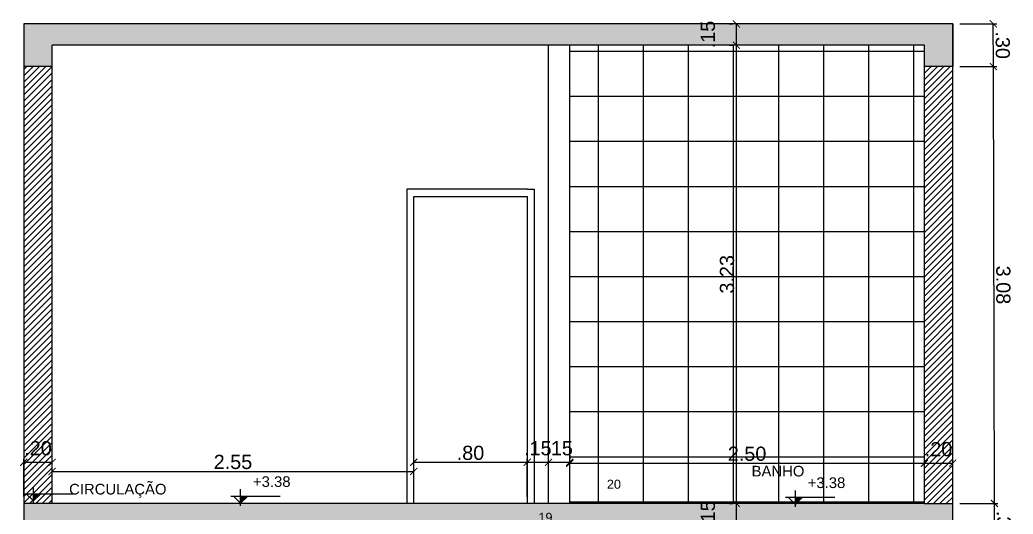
# Model space of a CAD drawing. Header units: millimetres. Extents: x 1336 to 452562, y -55875 to 2212.
# Drawn here: x 452522.03 to 452529.04, y -55871.2 to -55867.72 of the extents above; entities that cross this region are included whole.
import ezdxf

# ---------------------------------------------------------------- set-up
doc = ezdxf.new("R2010")
doc.units = ezdxf.units.MM
for name, color, linetype in [('A_0.1', 1, 'Continuous'), ('A_0.5', 5, 'Continuous'), ('B_Cotas                 11', 11, 'Continuous'), ('Z_ARQ-TEXTO3', 7, 'Continuous')]:
    doc.layers.add(name, color=color, linetype=linetype)
doc.styles.add('Annotative', font='arial.ttf')
doc.styles.add('Romans', font='aehalf.shx')
doc.dimstyles.new('1-50', dxfattribs={"dimscale": 0.5, "dimtxt": 0.2, "dimasz": 0.1, "dimexe": 0.05, "dimexo": 0.1, "dimgap": 0.03, "dimtad": 1, "dimzin": 5, "dimdsep": 46, "dimtxsty": 'Annotative', "dimblk": 'ARCHTICK', "dimcen": 0, "dimclrd": 256, "dimclre": 256, "dimclrt": 250, "dimadec": 0, "dimazin": 0, "dimtfac": 1, "dimtofl": 0, "dimtmove": 2, "dimatfit": 3, "dimldrblk": 'ARCHTICK', "dimfxl": 0.04, "dimtolj": 1, "dimtzin": 1, "dimarcsym": 0})

# ---------------------------------------------------------------- blocks, each defined once
blk = doc.blocks.new('corta de nivel corte')
at = {"layer": 'B_Cotas                 11', "ltscale": 0.5}
h = blk.add_hatch(color=256, dxfattribs=at)
h.dxf.hatch_style = 1
h.paths.add_polyline_path([(736.74, 593.69), (735.29, 593.69), (735.29, 592.23)])
at = {"layer": 'B_Cotas                 11'}
for p, q in [((735.29, 591.73), (735.29, 595.06)), ((733.33, 593.69), (743.2, 593.69))]:
    blk.add_line(p, q, dxfattribs=at)
blk.add_lwpolyline([(736.74, 593.69), (735.29, 592.23), (733.83, 593.69)], dxfattribs=at)
blk = doc.blocks.new('Escada Corte')
at = {"layer": 'A_0.1'}
for p, q in [((1361.4479, 1640.9211), (1361.5479, 1640.9211)), ((1357.7479, 1639.2911), (1357.7479, 1639.3911)), ((1358.8479, 1639.3911), (1358.8479, 1639.2211)), ((1361.3479, 1637.6911), (1361.4479, 1637.6911))]:
    blk.add_line(p, q, dxfattribs=at)
for points in [[(1358.7479, 1639.3911), (1358.7479, 1639.5611), (1359.0479, 1639.5611), (1359.0479, 1639.7311), (1359.3479, 1639.7311), (1359.3479, 1639.9011), (1359.6479, 1639.9011), (1359.6479, 1640.0711), (1359.9479, 1640.0711), (1359.9479, 1640.2411), (1360.2479, 1640.2411), (1360.2479, 1640.4111), (1360.5479, 1640.4111), (1360.5479, 1640.5811), (1360.8479, 1640.5811), (1360.8479, 1640.7511), (1361.1479, 1640.7511), (1361.1479, 1640.9211), (1361.4479, 1640.9211)], [(1361.5479, 1640.9211), (1361.5479, 1640.8211), (1361.2479, 1640.8211), (1361.2479, 1640.6511), (1360.9479, 1640.6511), (1360.9479, 1640.4811), (1360.6479, 1640.4811), (1360.6479, 1640.3111), (1360.3479, 1640.3111), (1360.3479, 1640.1411), (1360.0479, 1640.1411), (1360.0479, 1639.9711), (1359.7479, 1639.9711), (1359.7479, 1639.8011), (1359.4479, 1639.8011), (1359.4479, 1639.6311), (1359.1479, 1639.6311), (1359.1479, 1639.4611), (1358.8479, 1639.4611), (1358.8479, 1639.3911)], [(1361.4479, 1637.6911), (1361.4479, 1637.8611), (1361.1479, 1637.8611), (1361.1479, 1638.0311), (1360.8479, 1638.0311), (1360.8479, 1638.2011), (1360.5479, 1638.2011), (1360.5479, 1638.3711), (1360.2479, 1638.3711), (1360.2479, 1638.5411), (1359.9479, 1638.5411), (1359.9479, 1638.7111), (1359.6479, 1638.7111), (1359.6479, 1638.8811), (1359.3479, 1638.8811), (1359.3479, 1639.0511), (1359.0479, 1639.0511), (1359.0479, 1639.2211), (1358.7479, 1639.2211), (1358.7479, 1639.3911), (1357.7479, 1639.3911)], [(1361.3479, 1637.6911), (1361.3479, 1637.7611), (1361.0479, 1637.7611), (1361.0479, 1637.9311), (1360.7479, 1637.9311), (1360.7479, 1638.1011), (1360.4479, 1638.1011), (1360.4479, 1638.2711), (1360.1479, 1638.2711), (1360.1479, 1638.4411), (1359.8479, 1638.4411), (1359.8479, 1638.6111), (1359.5479, 1638.6111), (1359.5479, 1638.7811), (1359.2479, 1638.7811), (1359.2479, 1638.9511), (1358.9479, 1638.9511), (1358.9479, 1639.1211), (1358.6479, 1639.1211), (1358.6479, 1639.2911), (1357.7479, 1639.2911)]]:
    blk.add_lwpolyline(points, dxfattribs=at)
at = {"layer": 'B_Cotas                 11', "xscale": 0.05000000000004547, "yscale": 0.05000000000004547, "zscale": 0.05000000000004547}
blk.add_blockref('corta de nivel corte', (1321.232, 1609.8044), dxfattribs=at)
at = {"layer": 'A_0.1', "insert": (1358.3918, 1639.5268), "char_height": 0.075, "attachment_point": 9, "style": 'Romans'}
blk.add_mtext('{\\fArial|b0|i0|c0|p34;+1.70}', dxfattribs=at)
at = {"layer": 'Z_ARQ-TEXTO3', "char_height": 0.063913, "attachment_point": 1, "style": 'Romans'}
for s, insert in [('{\\fArial|b0|i0|c0|p34;20}', (1361.6596, 1641.239)), ('{\\fArial|b0|i0|c0|p34;19}', (1361.1767, 1641.0053)), ('{\\fArial|b0|i0|c0|p34;18}', (1360.8717, 1640.8354)), ('{\\fArial|b0|i0|c0|p34;17}', (1360.5767, 1640.666)), ('{\\fArial|b0|i0|c0|p34;16}', (1360.2717, 1640.4954)), ('{\\fArial|b0|i0|c0|p34;15}', (1359.9767, 1640.3275)), ('{\\fArial|b0|i0|c0|p34;14}', (1359.6717, 1640.1559)), ('{\\fArial|b0|i0|c0|p34;13}', (1359.3767, 1639.9843)), ('{\\fArial|b0|i0|c0|p34;12}', (1359.0717, 1639.8163)), ('{\\fArial|b0|i0|c0|p34;Patamar}', (1357.784, 1639.6507)), ('{\\fArial|b0|i0|c0|p34;11}', (1358.7717, 1639.6663)), ('{\\fArial|b0|i0|c0|p34;10}', (1358.6401, 1639.4828)), ('{\\fArial|b0|i0|c0|p34;9}', (1358.9618, 1639.3062)), ('{\\fArial|b0|i0|c0|p34;8}', (1359.2618, 1639.134)), ('{\\fArial|b0|i0|c0|p34;7}', (1359.5668, 1638.9648)), ('{\\fArial|b0|i0|c0|p34;6}', (1359.8618, 1638.7955)), ('{\\fArial|b0|i0|c0|p34;5}', (1360.1668, 1638.6218)), ('{\\fArial|b0|i0|c0|p34;3}', (1360.7668, 1638.2886)), ('{\\fArial|b0|i0|c0|p34;2}', (1361.0618, 1638.1193)), ('{\\fArial|b0|i0|c0|p34;1}', (1361.3668, 1637.9388))]:
    blk.add_mtext(s, dxfattribs=dict(at, insert=insert))
at = {"layer": 'Z_ARQ-TEXTO3', "insert": (1360.4618, 1638.4577), "char_height": 0.063913, "width": 0.059684, "attachment_point": 1, "style": 'Romans'}
blk.add_mtext('{\\fArial|b0|i0|c0|p34;4}', dxfattribs=at)
blk = doc.blocks.new('_ArchTick')
at = {"color": 0, "linetype": 'ByBlock', "const_width": 0.15}
blk.add_lwpolyline([(-0.5, -0.5), (0.5, 0.5)], dxfattribs=at)
blk = doc.blocks.new('*D740')
at = {"layer": 'A_0.1', "lineweight": -2, "transparency": 16777216}
for p, q in [((452522.0612, -55871.0768), (452522.0612, -55870.8115)), ((452522.2612, -55871.0768), (452522.2612, -55870.8115)), ((452522.0612, -55870.8365), (452522.2612, -55870.8365))]:
    blk.add_line(p, q, dxfattribs=at)
at = {"layer": 'Defpoints', "color": 0, "transparency": 16777216}
for p in [(452522.2612, -55870.8365), (452522.0612, -55871.1268), (452522.2612, -55871.1268)]:
    blk.add_point(p, dxfattribs=at)
at = {"layer": 'A_0.1', "lineweight": -2, "transparency": 16777216, "xscale": 0.05, "yscale": 0.05, "zscale": 0.05, "rotation": 180}
blk.add_blockref('_ArchTick', (452522.0612, -55870.8365), dxfattribs=at)
at = {"layer": 'A_0.1', "lineweight": -2, "transparency": 16777216, "xscale": 0.05, "yscale": 0.05, "zscale": 0.05}
blk.add_blockref('_ArchTick', (452522.2612, -55870.8365), dxfattribs=at)
at = {"layer": 'A_0.1', "color": 250, "transparency": 16777216, "insert": (452522.1612, -55870.738), "char_height": 0.1, "attachment_point": 5, "style": 'Annotative'}
blk.add_mtext('\\A1;.20', dxfattribs=at)
blk = doc.blocks.new('*D741')
at = {"layer": 'A_0.1', "lineweight": -2, "transparency": 16777216}
for p, q in [((452522.2612, -55871.0768), (452522.2612, -55870.8756)), ((452524.8112, -55871.0768), (452524.8112, -55870.8756)), ((452522.2612, -55870.9006), (452524.8112, -55870.9006))]:
    blk.add_line(p, q, dxfattribs=at)
at = {"layer": 'Defpoints', "color": 0, "transparency": 16777216}
for p in [(452524.8112, -55870.9006), (452522.2612, -55871.1268), (452524.8112, -55871.1268)]:
    blk.add_point(p, dxfattribs=at)
at = {"layer": 'A_0.1', "lineweight": -2, "transparency": 16777216, "xscale": 0.05, "yscale": 0.05, "zscale": 0.05, "rotation": 180}
blk.add_blockref('_ArchTick', (452522.2612, -55870.9006), dxfattribs=at)
at = {"layer": 'A_0.1', "lineweight": -2, "transparency": 16777216, "xscale": 0.05, "yscale": 0.05, "zscale": 0.05}
blk.add_blockref('_ArchTick', (452524.8112, -55870.9006), dxfattribs=at)
at = {"layer": 'A_0.1', "color": 250, "transparency": 16777216, "insert": (452523.5362, -55870.8346), "char_height": 0.1, "attachment_point": 5, "style": 'Annotative'}
blk.add_mtext('\\A1;2.55', dxfattribs=at)
blk = doc.blocks.new('*D742')
at = {"layer": 'A_0.1', "lineweight": -2, "transparency": 16777216}
for p, q in [((452524.8112, -55871.0188), (452524.8112, -55870.8115)), ((452525.6112, -55871.0768), (452525.6112, -55870.8115)), ((452524.8112, -55870.8365), (452525.6112, -55870.8365))]:
    blk.add_line(p, q, dxfattribs=at)
at = {"layer": 'Defpoints', "color": 0, "transparency": 16777216}
for p in [(452525.6112, -55870.8365), (452524.8112, -55871.0688), (452525.6112, -55871.1268)]:
    blk.add_point(p, dxfattribs=at)
at = {"layer": 'A_0.1', "lineweight": -2, "transparency": 16777216, "xscale": 0.05, "yscale": 0.05, "zscale": 0.05, "rotation": 180}
blk.add_blockref('_ArchTick', (452524.8112, -55870.8365), dxfattribs=at)
at = {"layer": 'A_0.1', "lineweight": -2, "transparency": 16777216, "xscale": 0.05, "yscale": 0.05, "zscale": 0.05}
blk.add_blockref('_ArchTick', (452525.6112, -55870.8365), dxfattribs=at)
at = {"layer": 'A_0.1', "color": 250, "transparency": 16777216, "insert": (452525.2112, -55870.7705), "char_height": 0.1, "attachment_point": 5, "style": 'Annotative'}
blk.add_mtext('\\A1;.80', dxfattribs=at)
blk = doc.blocks.new('*D743')
at = {"layer": 'A_0.1', "lineweight": -2, "transparency": 16777216}
for p, q in [((452525.6112, -55871.0768), (452525.6112, -55870.8115)), ((452525.7612, -55871.0207), (452525.7612, -55870.8115)), ((452525.6112, -55870.8365), (452525.7612, -55870.8365))]:
    blk.add_line(p, q, dxfattribs=at)
at = {"layer": 'Defpoints', "color": 0, "transparency": 16777216}
for p in [(452525.7612, -55870.8365), (452525.7612, -55871.0707), (452525.6112, -55871.1268)]:
    blk.add_point(p, dxfattribs=at)
at = {"layer": 'A_0.1', "lineweight": -2, "transparency": 16777216, "xscale": 0.05, "yscale": 0.05, "zscale": 0.05, "rotation": 180}
blk.add_blockref('_ArchTick', (452525.6112, -55870.8365), dxfattribs=at)
at = {"layer": 'A_0.1', "lineweight": -2, "transparency": 16777216, "xscale": 0.05, "yscale": 0.05, "zscale": 0.05}
blk.add_blockref('_ArchTick', (452525.7612, -55870.8365), dxfattribs=at)
at = {"layer": 'A_0.1', "color": 250, "transparency": 16777216, "insert": (452525.6862, -55870.738), "char_height": 0.1, "attachment_point": 5, "style": 'Annotative'}
blk.add_mtext('\\A1;.15', dxfattribs=at)
blk = doc.blocks.new('*D640')
at = {"layer": 'A_0.1', "lineweight": -2, "transparency": 16777216}
for p, q in [((452525.7612, -55871.0207), (452525.7612, -55870.8115)), ((452525.9112, -55870.7865), (452525.9112, -55870.8115)), ((452525.7612, -55870.8365), (452525.9112, -55870.8365))]:
    blk.add_line(p, q, dxfattribs=at)
at = {"layer": 'Defpoints', "color": 0, "transparency": 16777216}
for p in [(452525.9112, -55870.8365), (452525.9112, -55870.8365), (452525.7612, -55871.0707)]:
    blk.add_point(p, dxfattribs=at)
at = {"layer": 'A_0.1', "lineweight": -2, "transparency": 16777216, "xscale": 0.05, "yscale": 0.05, "zscale": 0.05, "rotation": 180}
blk.add_blockref('_ArchTick', (452525.7612, -55870.8365), dxfattribs=at)
at = {"layer": 'A_0.1', "lineweight": -2, "transparency": 16777216, "xscale": 0.05, "yscale": 0.05, "zscale": 0.05}
blk.add_blockref('_ArchTick', (452525.9112, -55870.8365), dxfattribs=at)
at = {"layer": 'A_0.1', "color": 250, "transparency": 16777216, "insert": (452525.8362, -55870.738), "char_height": 0.1, "attachment_point": 5, "style": 'Annotative'}
blk.add_mtext('\\A1;.15', dxfattribs=at)
blk = doc.blocks.new('*D753')
at = {"layer": 'A_0.1', "lineweight": -2, "transparency": 16777216}
for p, q in [((452528.6614, -55871.1267), (452528.9305, -55871.126)), ((452528.9062, -55871.4261), (452528.9055, -55871.1261)), ((452528.6614, -55871.4267), (452528.9312, -55871.426))]:
    blk.add_line(p, q, dxfattribs=at)
at = {"layer": 'Defpoints', "color": 0, "transparency": 16777216}
for p in [(452528.6114, -55871.1268), (452528.9055, -55871.1261), (452528.6114, -55871.4268)]:
    blk.add_point(p, dxfattribs=at)
at = {"layer": 'A_0.1', "lineweight": -2, "transparency": 16777216, "xscale": 0.05, "yscale": 0.05, "zscale": 0.05}
for p, rotation in [((452528.9055, -55871.1261), 90.13592155564676), ((452528.9062, -55871.4261), 270.1359215556468)]:
    blk.add_blockref('_ArchTick', p, dxfattribs=dict(at, rotation=rotation))
at = {"layer": 'A_0.1', "color": 250, "transparency": 16777216, "insert": (452528.9719, -55871.2759), "char_height": 0.1, "attachment_point": 5, "rotation": 270.13592, "style": 'Annotative'}
blk.add_mtext('\\A1;.30', dxfattribs=at)
blk = doc.blocks.new('*D754')
at = {"layer": 'A_0.1', "lineweight": -2, "transparency": 16777216}
for p, q in [((452528.6616, -55868.0481), (452528.9232, -55868.0475)), ((452528.9055, -55871.1261), (452528.8982, -55868.0476)), ((452528.6614, -55871.1267), (452528.9305, -55871.126))]:
    blk.add_line(p, q, dxfattribs=at)
at = {"layer": 'Defpoints', "color": 0, "transparency": 16777216}
for p in [(452528.6116, -55868.0482), (452528.8982, -55868.0476), (452528.6114, -55871.1268)]:
    blk.add_point(p, dxfattribs=at)
at = {"layer": 'A_0.1', "lineweight": -2, "transparency": 16777216, "xscale": 0.05, "yscale": 0.05, "zscale": 0.05}
for p, rotation in [((452528.8982, -55868.0476), 90.13592155564676), ((452528.9055, -55871.1261), 270.1359215556468)]:
    blk.add_blockref('_ArchTick', p, dxfattribs=dict(at, rotation=rotation))
at = {"layer": 'A_0.1', "color": 250, "transparency": 16777216, "insert": (452528.9679, -55869.5867), "char_height": 0.1, "attachment_point": 5, "rotation": 270.13592, "style": 'Annotative'}
blk.add_mtext('\\A1;3.08', dxfattribs=at)
blk = doc.blocks.new('*D755')
at = {"layer": 'A_0.1', "lineweight": -2, "transparency": 16777216}
for p, q in [((452528.662, -55867.7467), (452528.9224, -55867.7461)), ((452528.8982, -55868.0476), (452528.8974, -55867.7461)), ((452528.6616, -55868.0481), (452528.9232, -55868.0475))]:
    blk.add_line(p, q, dxfattribs=at)
at = {"layer": 'Defpoints', "color": 0, "transparency": 16777216}
for p in [(452528.612, -55867.7468), (452528.8974, -55867.7461), (452528.6116, -55868.0482)]:
    blk.add_point(p, dxfattribs=at)
at = {"layer": 'A_0.1', "lineweight": -2, "transparency": 16777216, "xscale": 0.05, "yscale": 0.05, "zscale": 0.05}
for p, rotation in [((452528.8974, -55867.7461), 90.13592155564676), ((452528.8982, -55868.0476), 270.1359215556468)]:
    blk.add_blockref('_ArchTick', p, dxfattribs=dict(at, rotation=rotation))
at = {"layer": 'A_0.1', "color": 250, "transparency": 16777216, "insert": (452528.9639, -55867.8967), "char_height": 0.1, "attachment_point": 5, "rotation": 270.13592, "style": 'Annotative'}
blk.add_mtext('\\A1;.30', dxfattribs=at)
blk = doc.blocks.new('*D643')
at = {"layer": 'A_0.1', "lineweight": -2, "transparency": 16777216}
for p, q in [((452527.0362, -55871.1268), (452527.0612, -55871.1268)), ((452527.0862, -55871.2768), (452527.0862, -55871.1268)), ((452527.0362, -55871.2768), (452527.0612, -55871.2768))]:
    blk.add_line(p, q, dxfattribs=at)
at = {"layer": 'Defpoints', "color": 0, "transparency": 16777216}
for p in [(452527.0862, -55871.1268), (452527.0862, -55871.1268), (452527.0862, -55871.2768)]:
    blk.add_point(p, dxfattribs=at)
at = {"layer": 'A_0.1', "lineweight": -2, "transparency": 16777216, "xscale": 0.05, "yscale": 0.05, "zscale": 0.05}
for p, rotation in [((452527.0862, -55871.1268), 90), ((452527.0862, -55871.2768), 270)]:
    blk.add_blockref('_ArchTick', p, dxfattribs=dict(at, rotation=rotation))
at = {"layer": 'A_0.1', "color": 250, "transparency": 16777216, "insert": (452526.8856, -55871.2018), "char_height": 0.1, "attachment_point": 5, "rotation": 90, "style": 'Annotative'}
blk.add_mtext('\\A1;.15', dxfattribs=at)
blk = doc.blocks.new('*D644')
at = {"layer": 'A_0.1', "lineweight": -2, "transparency": 16777216}
for p, q in [((452527.0362, -55867.8968), (452527.0612, -55867.8968)), ((452527.0862, -55871.1268), (452527.0862, -55867.8968)), ((452527.0362, -55871.1268), (452527.0612, -55871.1268))]:
    blk.add_line(p, q, dxfattribs=at)
at = {"layer": 'Defpoints', "color": 0, "transparency": 16777216}
for p in [(452527.0862, -55867.8968), (452527.0862, -55867.8968), (452527.0862, -55871.1268)]:
    blk.add_point(p, dxfattribs=at)
at = {"layer": 'A_0.1', "lineweight": -2, "transparency": 16777216, "xscale": 0.05, "yscale": 0.05, "zscale": 0.05}
for p, rotation in [((452527.0862, -55867.8968), 90), ((452527.0862, -55871.1268), 270)]:
    blk.add_blockref('_ArchTick', p, dxfattribs=dict(at, rotation=rotation))
at = {"layer": 'A_0.1', "color": 250, "transparency": 16777216, "insert": (452527.0202, -55869.5118), "char_height": 0.1, "attachment_point": 5, "rotation": 90, "style": 'Annotative'}
blk.add_mtext('\\A1;3.23', dxfattribs=at)
blk = doc.blocks.new('*D645')
at = {"layer": 'A_0.1', "lineweight": -2, "transparency": 16777216}
for p, q in [((452527.0362, -55867.7468), (452527.0612, -55867.7468)), ((452527.0862, -55867.8968), (452527.0862, -55867.7468)), ((452527.0362, -55867.8968), (452527.0612, -55867.8968))]:
    blk.add_line(p, q, dxfattribs=at)
at = {"layer": 'Defpoints', "color": 0, "transparency": 16777216}
for p in [(452527.0862, -55867.7468), (452527.0862, -55867.7468), (452527.0862, -55867.8968)]:
    blk.add_point(p, dxfattribs=at)
at = {"layer": 'A_0.1', "lineweight": -2, "transparency": 16777216, "xscale": 0.05, "yscale": 0.05, "zscale": 0.05}
for p, rotation in [((452527.0862, -55867.7468), 90), ((452527.0862, -55867.8968), 270)]:
    blk.add_blockref('_ArchTick', p, dxfattribs=dict(at, rotation=rotation))
at = {"layer": 'A_0.1', "color": 250, "transparency": 16777216, "insert": (452526.8856, -55867.8218), "char_height": 0.1, "attachment_point": 5, "rotation": 90, "style": 'Annotative'}
blk.add_mtext('\\A1;.15', dxfattribs=at)
blk = doc.blocks.new('*D756')
at = {"layer": 'A_0.1', "lineweight": -2, "transparency": 16777216}
for p, q in [((452525.9112, -55871.0768), (452525.9112, -55870.818)), ((452525.9112, -55870.843), (452528.412, -55870.843)), ((452528.412, -55871.0768), (452528.412, -55870.818))]:
    blk.add_line(p, q, dxfattribs=at)
at = {"layer": 'Defpoints', "color": 0, "transparency": 16777216}
for p in [(452528.412, -55870.843), (452525.9112, -55871.1268), (452528.412, -55871.1268)]:
    blk.add_point(p, dxfattribs=at)
at = {"layer": 'A_0.1', "lineweight": -2, "transparency": 16777216, "xscale": 0.05, "yscale": 0.05, "zscale": 0.05, "rotation": 180}
blk.add_blockref('_ArchTick', (452525.9112, -55870.843), dxfattribs=at)
at = {"layer": 'A_0.1', "lineweight": -2, "transparency": 16777216, "xscale": 0.05, "yscale": 0.05, "zscale": 0.05}
blk.add_blockref('_ArchTick', (452528.412, -55870.843), dxfattribs=at)
at = {"layer": 'A_0.1', "color": 250, "transparency": 16777216, "insert": (452527.1616, -55870.7769), "char_height": 0.1, "attachment_point": 5, "style": 'Annotative'}
blk.add_mtext('\\A1;2.50', dxfattribs=at)
blk = doc.blocks.new('*D757')
at = {"layer": 'A_0.1', "lineweight": -2, "transparency": 16777216}
for p, q in [((452528.412, -55871.0768), (452528.412, -55870.818)), ((452528.412, -55870.843), (452528.6114, -55870.843)), ((452528.6114, -55871.0768), (452528.6114, -55870.818))]:
    blk.add_line(p, q, dxfattribs=at)
at = {"layer": 'Defpoints', "color": 0, "transparency": 16777216}
for p in [(452528.6114, -55870.843), (452528.412, -55871.1268), (452528.6114, -55871.1268)]:
    blk.add_point(p, dxfattribs=at)
at = {"layer": 'A_0.1', "lineweight": -2, "transparency": 16777216, "xscale": 0.05, "yscale": 0.05, "zscale": 0.05, "rotation": 180}
blk.add_blockref('_ArchTick', (452528.412, -55870.843), dxfattribs=at)
at = {"layer": 'A_0.1', "lineweight": -2, "transparency": 16777216, "xscale": 0.05, "yscale": 0.05, "zscale": 0.05}
blk.add_blockref('_ArchTick', (452528.6114, -55870.843), dxfattribs=at)
at = {"layer": 'A_0.1', "color": 250, "transparency": 16777216, "insert": (452528.5117, -55870.7444), "char_height": 0.1, "attachment_point": 5, "style": 'Annotative'}
blk.add_mtext('\\A1;.20', dxfattribs=at)

msp = doc.modelspace()

# ---------------------------------------------------------------- hatches: boundary and pattern name
at = {"layer": 'A_0.1'}
h = msp.add_hatch(dxfattribs=at)
h.set_pattern_fill('AR-SAND', color=0, scale=0.002)
h.set_pattern_definition([(37.5, (451170.70667, -57511.954605), (-0.0032000626, 0.0978826475), [0, -0.077216, 0, -0.08636, 0, -0.08255]), (7.5, (451170.70667, -57511.9546), (0.089904657, 0.14336502), [0, -0.041656, 0, -0.069596, 0, -0.02667]), (327.5, (451170.64419, -57511.954605), (0.158198474, 0.000287437), [0, -0.0254, 0, -0.09144, 0, -0.11938]), (317.5, (451170.64419, -57511.9546), (0.1527112905, 0.044585865), [0, -0.0127, 0, -0.059944, 0, -0.06858])])
h.paths.add_polyline_path([(452528.612, -55867.7468), (452522.0616, -55867.7468), (452522.0616, -55868.0468), (452522.2612, -55868.0468), (452522.2612, -55867.8968), (452528.412, -55867.8968), (452528.412, -55868.0468), (452528.612, -55868.0468)])
h.paths.add_polyline_path([(452528.612, -55871.1268), (452528.412, -55871.1268), (452522.0614, -55871.1268), (452522.0614, -55871.3768), (452522.2612, -55871.3768), (452522.2612, -55871.2768), (452524.1612, -55871.2768), (452524.1612, -55871.4268), (452524.3112, -55871.4268), (452524.3112, -55871.2768), (452525.6612, -55871.2768), (452525.9612, -55871.2768), (452526.0612, -55871.2768), (452528.412, -55871.2768), (452528.412, -55871.4268), (452528.612, -55871.4268)])
h.paths.add_polyline_path([(452528.612, -55874.5068), (452522.0612, -55874.5068), (452522.0612, -55874.8068), (452522.2612, -55874.8068), (452522.2612, -55874.6568), (452524.1612, -55874.6556), (452524.1612, -55874.8068), (452524.3112, -55874.8068), (452524.3112, -55874.6556), (452528.412, -55874.6574), (452528.412, -55874.8074), (452528.612, -55874.8068)])
at = {"layer": 'A_0.1', "transparency": 33554676}
h = msp.add_hatch(dxfattribs=at)
h.set_pattern_fill('NET', color=0, scale=0.1)
h.set_pattern_definition([(0, (451170.70667, -57511.9546), (0, 0.3175), []), (90, (451170.70667, -57511.9546), (-0.3175, 2e-17), [])])
h.paths.add_polyline_path([(452528.412, -55868.0468), (452528.412, -55867.8968), (452525.9112, -55867.8968), (452525.9112, -55871.1268), (452528.412, -55871.1268)])
at = {"layer": 'A_0.1'}
h = msp.add_hatch(dxfattribs=at)
h.set_pattern_fill('ANSI31', color=0, scale=0.01)
h.set_pattern_definition([(45, (451170.70667, -57511.954605), (-0.0224506403, 0.0224506403), [])])
h.paths.add_polyline_path([(452522.2612, -55868.0468), (452522.0616, -55868.0468), (452522.0614, -55871.1268), (452522.2612, -55871.1268)])
h.paths.add_polyline_path([(452522.2612, -55871.3768), (452522.0614, -55871.3768), (452522.0612, -55874.5068), (452522.2612, -55874.5068), (452522.2612, -55872.9068), (452522.2612, -55872.8068)])
h.paths.add_polyline_path([(452528.612, -55871.4268), (452528.412, -55871.4268), (452528.412, -55874.5068), (452528.612, -55874.5068)])
h.paths.add_polyline_path([(452528.612, -55868.0468), (452528.412, -55868.0468), (452528.412, -55871.1268), (452528.612, -55871.1268)])
h.paths.add_polyline_path([(452524.3112, -55872.2268), (452524.2612, -55872.2268), (452524.2612, -55872.3968), (452524.3112, -55872.3968)])
h.paths.add_polyline_path([(452524.3112, -55871.4268), (452524.1612, -55871.4268), (452524.1612, -55872.1268), (452524.3112, -55872.1268)])
at = {"layer": 'B_Cotas                 11', "ltscale": 0.5}
h = msp.add_hatch(color=256, dxfattribs=at)
h.dxf.hatch_style = 1
h.paths.add_polyline_path([(452522.1809, -55871.0582), (452522.1299, -55871.0582), (452522.1299, -55871.1092)])
h = msp.add_hatch(color=256, dxfattribs=at)
h.dxf.hatch_style = 1
h.paths.add_polyline_path([(452522.1809, -55871.0582), (452522.1299, -55871.0582), (452522.1299, -55871.1092)])
h = msp.add_hatch(color=256, dxfattribs=at)
h.dxf.hatch_style = 1
h.paths.add_polyline_path([(452523.6413, -55871.0746), (452523.5903, -55871.0746), (452523.5903, -55871.1257)])
h = msp.add_hatch(color=256, dxfattribs=at)
h.dxf.hatch_style = 1
h.paths.add_polyline_path([(452527.5531, -55871.0825), (452527.5021, -55871.0825), (452527.5021, -55871.1336)])

# ---------------------------------------------------------------- linework, layer by layer
at = {"layer": 'A_0.1', "color": 5}
for p, q in [((452522.0616, -55867.7468), (452522.0612, -55874.5068)), ((452528.612, -55867.7468), (452522.0616, -55867.7468)), ((452528.612, -55874.8068), (452528.612, -55867.7468)), ((452528.612, -55867.7468), (452528.612, -55868.0468)), ((452522.2612, -55871.1268), (452522.2612, -55867.8968)), ((452528.412, -55867.8968), (452522.2612, -55867.8968)), ((452528.412, -55868.0468), (452528.412, -55867.8968)), ((452522.2612, -55868.0468), (452522.0616, -55868.0468)), ((452528.612, -55868.0468), (452528.412, -55868.0468)), ((452528.412, -55871.1268), (452528.412, -55868.0468))]:
    msp.add_line(p, q, dxfattribs=at)
at = {"layer": 'A_0.1'}
for p, q in [((452525.7612, -55871.1268), (452525.7612, -55867.8968)), ((452525.9112, -55871.1268), (452525.9112, -55867.8968)), ((452528.412, -55871.1268), (452528.6114, -55871.1268))]:
    msp.add_line(p, q, dxfattribs=at)
at = {"layer": 'A_0.1', "color": 2}
for p, q in [((452524.8112, -55868.9127), (452524.7612, -55868.9127)), ((452524.7612, -55868.9127), (452524.7612, -55868.9627)), ((452525.6112, -55868.9127), (452524.8112, -55868.9127)), ((452525.6112, -55868.9127), (452525.6612, -55868.9127)), ((452525.6612, -55868.9127), (452525.6612, -55871.1268)), ((452524.7612, -55868.9627), (452524.7612, -55871.1268)), ((452524.8112, -55871.1268), (452524.8112, -55868.9627)), ((452524.8112, -55868.9627), (452525.6112, -55868.9627)), ((452525.6112, -55868.9627), (452525.6112, -55871.1268))]:
    msp.add_line(p, q, dxfattribs=at)
at = {"layer": 'A_0.1', "color": 5, "linetype": 'ByBlock'}
msp.add_line((452528.412, -55871.1268), (452522.0612, -55871.1268), dxfattribs=at)
at = {"layer": 'B_Cotas                 11'}
for p, q in [((452522.1299, -55871.1268), (452522.1299, -55871.01)), ((452522.1299, -55871.1268), (452522.1299, -55871.01)), ((452523.5903, -55871.1432), (452523.5903, -55871.0264)), ((452522.0612, -55871.0582), (452522.4077, -55871.0582)), ((452522.0612, -55871.0582), (452522.4077, -55871.0582)), ((452523.5216, -55871.0746), (452523.8681, -55871.0746)), ((452527.4334, -55871.0825), (452527.7799, -55871.0825)), ((452527.5021, -55871.1511), (452527.5021, -55871.0343))]:
    msp.add_line(p, q, dxfattribs=at)
for points in [[(452522.1809, -55871.0582), (452522.1299, -55871.1092), (452522.0788, -55871.0582)], [(452522.1809, -55871.0582), (452522.1299, -55871.1092), (452522.0788, -55871.0582)], [(452523.6413, -55871.0746), (452523.5903, -55871.1257), (452523.5392, -55871.0746)], [(452527.5531, -55871.0825), (452527.5021, -55871.1336), (452527.451, -55871.0825)]]:
    msp.add_lwpolyline(points, dxfattribs=at)

# ---------------------------------------------------------------- block references
at = {"layer": 'A_0.5'}
msp.add_blockref('Escada Corte', (451164.5133, -57512.1979), dxfattribs=at)

# ---------------------------------------------------------------- texts
at = {"layer": 'B_Cotas                 11', "char_height": 0.075, "attachment_point": 1, "style": 'Romans'}
for insert in [(452523.6773, -55870.9352), (452527.5891, -55870.9431)]:
    msp.add_mtext('{\\fArial|b0|i0|c0|p34;+3.38}', dxfattribs=dict(at, insert=insert))
at = {"layer": 'Z_ARQ-TEXTO3', "char_height": 0.075, "attachment_point": 1, "style": 'Romans'}
for s, insert in [('{\\fArial|b0|i0|c0|p34;BANHO }', (452527.1934, -55870.8614)), ('{\\fArial|b0|i0|c0|p34;CIRCULAÇÃO}', (452522.3808, -55870.9884))]:
    msp.add_mtext(s, dxfattribs=dict(at, insert=insert))

# ---------------------------------------------------------------- dimensions: what is measured, and where the dimension line sits
at = {"layer": 'A_0.1'}
for base, p1, p2, angle, picture, middle in [((452527.0862, -55867.7468), (452527.0862, -55867.8968), (452527.0862, -55867.7468), 90, '*D645', (452526.8856, -55867.8218)), ((452528.8974, -55867.7461), (452528.6116, -55868.0482), (452528.612, -55867.7468), 270.13592, '*D755', (452528.9639, -55867.8967)), ((452527.0862, -55867.8968), (452527.0862, -55871.1268), (452527.0862, -55867.8968), 90, '*D644', (452527.0202, -55869.5118)), ((452528.8982, -55868.0476), (452528.6114, -55871.1268), (452528.6116, -55868.0482), 270.13592, '*D754', (452528.9679, -55869.5867)), ((452527.0862, -55871.1268), (452527.0862, -55871.2768), (452527.0862, -55871.1268), 90, '*D643', (452526.8856, -55871.2018)), ((452528.9055, -55871.1261), (452528.6114, -55871.4268), (452528.6114, -55871.1268), 270.13592, '*D753', (452528.9719, -55871.2759))]:
    dim = msp.add_linear_dim(base=base, p1=p1, p2=p2, angle=angle, dimstyle='1-50', dxfattribs=at)
    dim.commit()
    dim.dimension.update_dxf_attribs({"geometry": picture, "text_midpoint": middle})
for base, p1, p2, picture, middle in [((452522.2612, -55870.8365), (452522.0612, -55871.1268), (452522.2612, -55871.1268), '*D740', (452522.1612, -55870.738)), ((452525.7612, -55870.8365), (452525.6112, -55871.1268), (452525.7612, -55871.0707), '*D743', (452525.6862, -55870.738)), ((452525.9112, -55870.8365), (452525.7612, -55871.0707), (452525.9112, -55870.8365), '*D640', (452525.8362, -55870.738)), ((452525.6112, -55870.8365), (452524.8112, -55871.0688), (452525.6112, -55871.1268), '*D742', (452525.2112, -55870.7705)), ((452528.412, -55870.843), (452525.9112, -55871.1268), (452528.412, -55871.1268), '*D756', (452527.1616, -55870.7769)), ((452528.6114, -55870.843), (452528.412, -55871.1268), (452528.6114, -55871.1268), '*D757', (452528.5117, -55870.7444)), ((452524.8112, -55870.9006), (452522.2612, -55871.1268), (452524.8112, -55871.1268), '*D741', (452523.5362, -55870.8346))]:
    dim = msp.add_linear_dim(base=base, p1=p1, p2=p2, dimstyle='1-50', dxfattribs=at)
    dim.commit()
    dim.dimension.update_dxf_attribs({"geometry": picture, "text_midpoint": middle})

doc.saveas('drawing.dxf')
